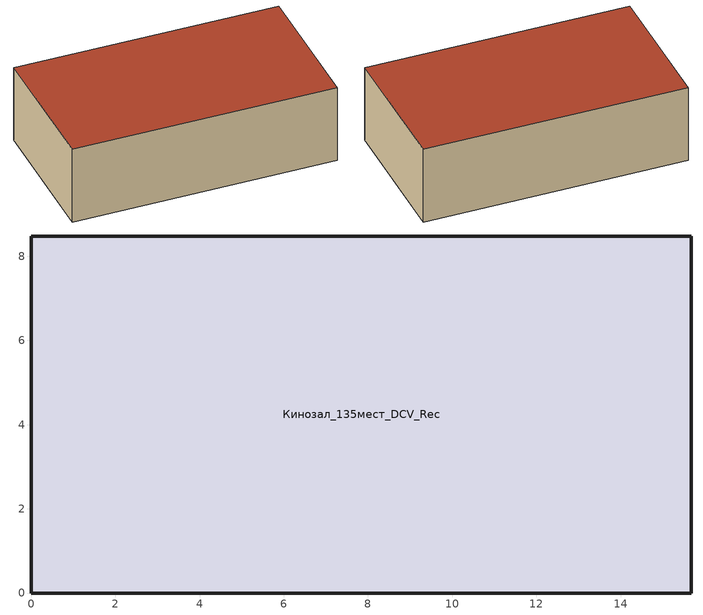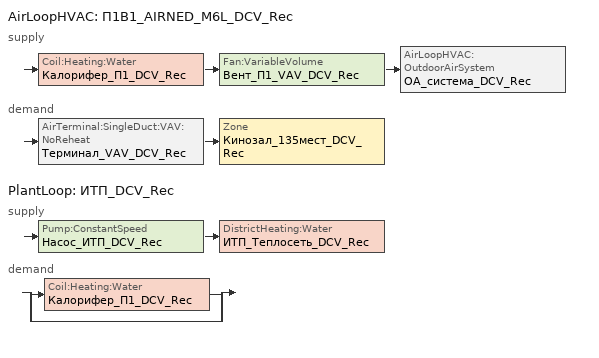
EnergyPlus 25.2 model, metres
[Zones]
Кинозал_135мест_DCV_Rec
 floor ground (Пол_зала): 0,0 0,8.48 15.68,8.48 15.68,0 z0
 wall outside (Стена_внутренняя): 15.68,0 15.68,8.48 / 0,8.48 0,0 z0:4.85
 wall outside (Стена_наружная): 15.68,8.48 0,8.48 / 0,0 15.68,0 z0:4.85
 roof outside (Покрытие_зала): 0,0 15.68,0 15.68,8.48 0,8.48 z4.85
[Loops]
AirLoopHVAC 'П1В1_AIRNED_M6L_DCV_Rec'
 supply: Coil:Heating:Water 'Калорифер_П1_DCV_Rec' > Fan:VariableVolume 'Вент_П1_VAV_DCV_Rec' > AirLoopHVAC:OutdoorAirSystem 'ОА_система_DCV_Rec'
 demand: AirTerminal:SingleDuct:VAV:NoReheat 'Терминал_VAV_DCV_Rec' > Zone 'Кинозал_135мест_DCV_Rec'
PlantLoop 'ИТП_DCV_Rec'
 supply: Pump:ConstantSpeed 'Насос_ИТП_DCV_Rec' > DistrictHeating:Water 'ИТП_Теплосеть_DCV_Rec'
 demand: split
  | Coil:Heating:Water 'Калорифер_П1_DCV_Rec'
  | bypass
[Building]
Building 1
[Site:Location]
SPb_Pulkovo: Latitude {deg}=59.8; Longitude {deg}=30.26; Time Zone {hr}=3; Elevation {m}=16
[SizingPeriod:DesignDay] Day of Month=21; Dry-Bulb Temperature Range Modifier Type=DefaultMultipliers; Humidity Condition Type=Wetbulb; Barometric Pressure {Pa}=101325; Rain Indicator=No; Snow Indicator=No; Daylight Saving Time Indicator=No; Solar Model Indicator=ASHRAEClearSky; Begin Environment Reset Mode=FullResetAtBeginEnvironment
Name | Month | Day Type | Maximum Dry-Bulb Temperature {C} | Daily Dry-Bulb Temperature Range {deltaC} | Wetbulb or DewPoint at Maximum Dry-Bulb {C} | Wind Speed {m/s} | Wind Direction {deg} | Sky Clearness
СПб_Зима_-24C | 1 | WinterDesignDay | -24 | 0 | -24 | 3 | 270 | 0
СПб_Лето_22C | 7 | SummerDesignDay | 22 | 8.5 | 18 | 1 | 180 | 1
[Material] Roughness=Smooth; Specific Heat {J/kg-K}=840; Thermal Absorptance=0.9; Solar Absorptance=0.7; Visible Absorptance=0.7
Name | Thickness {m} | Conductivity {W/m-K} | Density {kg/m3}
Бетон_500мм | 0.5 | 1.74 | 2200
ЖБ_плита_220мм | 0.22 | 1.74 | 2500
МинВата_100мм | 0.1 | 0.042 | 80
МинВата_150мм | 0.15 | 0.042 | 80
Стяжка_100мм | 0.1 | 0.93 | 1800
Штукатурка_20мм | 0.02 | 0.7 | 1600
[Construction]
Покрытие_зала: МинВата_150мм, ЖБ_плита_220мм
Пол_зала: Стяжка_100мм, ЖБ_плита_220мм
Стена_внутренняя: Штукатурка_20мм, Бетон_500мм, Штукатурка_20мм
Стена_наружная: Штукатурка_20мм, Бетон_500мм, МинВата_100мм, Штукатурка_20мм
[Zone]
Кинозал_135мест_DCV_Rec: Multiplier=1; Part of Total Floor Area=Yes
[Space]
Зал_DCV_Rec: Zone=Кинозал_135мест_DCV_Rec
[Lights]
Освещение_DCV_Rec: Zone or ZoneList or Space or SpaceList=Зал_DCV_Rec; Schedule=Освещение_DCV_Rec; Design Level Calculation Method=Watts/Area; Watts per Floor Area {W/m2}=8; Fraction Replaceable=1
[People]
Люди_DCV_Rec: Zone or ZoneList or Space or SpaceList=Зал_DCV_Rec; Number of People Schedule=Заполняемость_DCV_Rec; Number of People Calculation Method=People; Number of People=135; Fraction Radiant=0.3; Sensible Heat Fraction=0.6; Activity Level Schedule=Активность_DCV_Rec; Clothing Insulation Calculation Method=ClothingInsulationSchedule
[ElectricEquipment]
Проектор_DCV_Rec: Zone or ZoneList or Space or SpaceList=Зал_DCV_Rec; Schedule=Освещение_DCV_Rec; Design Level Calculation Method=EquipmentLevel; Design Level {W}=10000; Fraction Latent=0; Fraction Radiant=0.2
[ZoneInfiltration:DesignFlowRate]
Инфильтрация_DCV_Rec: Zone or ZoneList or Space or SpaceList=Зал_DCV_Rec; Design Flow Rate Calculation Method=Flow/ExteriorArea; Flow Rate per Exterior Surface Area {m3/s-m2}=0.0001; Density Basis=Outdoor
[ZoneControl:Thermostat]
Кинозал_135мест_DCV_Rec Thermostat: Zone or ZoneList=Кинозал_135мест_DCV_Rec; Control Type Schedule=Кинозал_135мест_DCV_Rec Thermostat Schedule; Control 1=Термостат_DCV_Rec; Temperature Difference Between Cutout And Setpoint {deltaC}=0
[ThermostatSetpoint:DualSetpoint]
Термостат_DCV_Rec: Heating Setpoint Temperature Schedule=Уставка_отопл_DCV_Rec; Cooling Setpoint Temperature Schedule=Уставка_охл_DCV_Rec
[ZoneControl:ContaminantController]
CO2_контроллер_DCV_Rec: Zone=Кинозал_135мест_DCV_Rec; Carbon Dioxide Control Availability Schedule=CO2_ctrl_доступность; Carbon Dioxide Setpoint Schedule=CO2_уставка_700ppm
[AirTerminal:SingleDuct:VAV:NoReheat]
Терминал_VAV_DCV_Rec: Availability Schedule=Вентиляция_DCV_Rec; Maximum Air Flow Rate {m3/s}=1.125; Zone Minimum Air Flow Input Method=Constant; Constant Minimum Air Flow Fraction=0.55; Fixed Minimum Air Flow Rate {m3/s}=Autosize
[Zone equipment]
Кинозал_135мест_DCV_Rec: Терминал_VAV_DCV_Rec
[Sizing:Zone]
Кинозал_135мест_DCV_Rec: Zone Cooling Design Supply Air Temperature Input Method=SupplyAirTemperature; Zone Cooling Design Supply Air Temperature {C}=14; Zone Cooling Design Supply Air Temperature Difference {deltaC}=11.11; Zone Heating Design Supply Air Temperature Input Method=SupplyAirTemperature; Zone Heating Design Supply Air Temperature {C}=40; Zone Heating Design Supply Air Temperature Difference {deltaC}=11.11; Zone Cooling Design Supply Air Humidity Ratio {kgWater/kgDryAir}=0.0085; Zone Heating Design Supply Air Humidity Ratio {kgWater/kgDryAir}=0.008; Design Specification Outdoor Air Object=ОА_спец_DCV_Rec; Cooling Design Air Flow Method=DesignDay; Cooling Design Air Flow Rate {m3/s}=0; Cooling Minimum Air Flow per Zone Floor Area {m3/s-m2}=0.000762; Cooling Minimum Air Flow {m3/s}=0; Cooling Minimum Air Flow Fraction=0; Heating Design Air Flow Method=DesignDay; Heating Design Air Flow Rate {m3/s}=0; Heating Maximum Air Flow per Zone Floor Area {m3/s-m2}=0.002032; Heating Maximum Air Flow {m3/s}=0.141576; Heating Maximum Air Flow Fraction=0.3; Account for Dedicated Outdoor Air System=No; Zone Load Sizing Method=Sensible Load Only No Latent Load; Zone Latent Cooling Design Supply Air Humidity Ratio Input Method=HumidityRatioDifference; Zone Cooling Design Supply Air Humidity Ratio Difference {kgWater/kgDryAir}=0.005; Zone Latent Heating Design Supply Air Humidity Ratio Input Method=HumidityRatioDifference; Zone Humidification Design Supply Air Humidity Ratio Difference {kgWater/kgDryAir}=0.005; Type of Space Sum to Use=Coincident; Heating Coil Sizing Method=None; Maximum Heating Capacity To Cooling Load Sizing Ratio {W/W}=1
[DesignSpecification:OutdoorAir]
ОА_спец_DCV_Rec: Outdoor Air Method=Maximum; Outdoor Air Flow per Person {m3/s-person}=0.00833; Outdoor Air Flow per Zone Floor Area {m3/s-m2}=0; Outdoor Air Flow per Zone {m3/s}=0.619; Outdoor Air Flow Air Changes per Hour {1/hr}=0
[AirLoopHVAC]
П1В1_AIRNED_M6L_DCV_Rec: Design Supply Air Flow Rate {m3/s}=1.125; Design Return Air Flow Fraction of Supply Air Flow=1
[Sizing:System]
П1В1_AIRNED_M6L_DCV_Rec: Type of Load to Size On=Sensible; Design Outdoor Air Flow Rate {m3/s}=Autosize; Central Heating Maximum System Air Flow Ratio=0.3; Preheat Design Temperature {C}=7; Preheat Design Humidity Ratio {kgWater/kgDryAir}=0.008; Precool Design Temperature {C}=12.8; Precool Design Humidity Ratio {kgWater/kgDryAir}=0.008; Central Cooling Design Supply Air Temperature {C}=12.8; Central Heating Design Supply Air Temperature {C}=16.7; Type of Zone Sum to Use=NonCoincident; 100% Outdoor Air in Cooling=Yes; 100% Outdoor Air in Heating=Yes; Central Cooling Design Supply Air Humidity Ratio {kgWater/kgDryAir}=0.0085; Central Heating Design Supply Air Humidity Ratio {kgWater/kgDryAir}=0.008; Cooling Supply Air Flow Rate Method=DesignDay; Cooling Supply Air Flow Rate {m3/s}=0; Cooling Supply Air Flow Rate Per Floor Area {m3/s-m2}=0.00996765; Cooling Fraction of Autosized Cooling Supply Air Flow Rate=1; Cooling Supply Air Flow Rate Per Unit Cooling Capacity {m3/s-W}=3.94755e-05; Heating Supply Air Flow Rate Method=DesignDay; Heating Supply Air Flow Rate {m3/s}=0; Heating Supply Air Flow Rate Per Floor Area {m3/s-m2}=0.00996765; Heating Fraction of Autosized Heating Supply Air Flow Rate=1; Heating Fraction of Autosized Cooling Supply Air Flow Rate=1; Heating Supply Air Flow Rate Per Unit Heating Capacity {m3/s-W}=3.15882e-05; System Outdoor Air Method=ZoneSum; Zone Maximum Outdoor Air Fraction=1; Cooling Design Capacity Method=CoolingDesignCapacity; Cooling Design Capacity {W}=Autosize; Cooling Design Capacity Per Floor Area {W/m2}=234.7; Fraction of Autosized Cooling Design Capacity=1; Heating Design Capacity Method=HeatingDesignCapacity; Heating Design Capacity {W}=Autosize; Heating Design Capacity Per Floor Area {W/m2}=157; Fraction of Autosized Heating Design Capacity=1; Central Cooling Capacity Control Method=OnOff; Occupant Diversity=Autosize; Heating Coil Sizing Method=None; Maximum Heating Capacity To Cooling Capacity Sizing Ratio {W/W}=1
[Controller:WaterCoil]
Controller Water Coil 1: Control Variable=Temperature; Action=Normal; Actuator Variable=Flow; Controller Convergence Tolerance {deltaC}=Autosize; Maximum Actuated Flow {m3/s}=Autosize; Minimum Actuated Flow {m3/s}=0
[AvailabilityManager:Scheduled]
П1В1_AIRNED_M6L_DCV_Rec Availability Manager: Schedule=Always On Discrete
[Coil:Heating:Water]
Калорифер_П1_DCV_Rec: Availability Schedule=Always On Discrete; U-Factor Times Area Value {W/K}=Autosize; Maximum Water Flow Rate {m3/s}=Autosize; Performance Input Method=UFactorTimesAreaAndDesignWaterFlowRate; Rated Capacity {W}=Autosize; Rated Inlet Water Temperature {C}=82.2; Rated Inlet Air Temperature {C}=16.6; Rated Outlet Water Temperature {C}=71.1; Rated Outlet Air Temperature {C}=32.2; Rated Ratio for Air and Water Convection=0.5
[SetpointManager:Scheduled] Control Variable=Temperature
Name | Schedule
Node 7 OS Default SPM; Node 8 OS Default SPM; СПМ_t_подачи_DCV_Rec | t_приточного_DCV_Rec
Setpoint Manager Scheduled 1 | Уставка_ИТП_DCV_Rec
[Fan:VariableVolume]
Вент_П1_VAV_DCV_Rec: Availability Schedule=Always On Discrete; Fan Total Efficiency=0.65; Pressure Rise {Pa}=500; Maximum Flow Rate {m3/s}=1.125; Fan Power Minimum Flow Rate Input Method=Fraction; Fan Power Minimum Flow Fraction=0.55; Fan Power Minimum Air Flow Rate {m3/s}=0; Motor Efficiency=0.9; Motor In Airstream Fraction=1; Fan Power Coefficient 1=0.0407599; Fan Power Coefficient 2=0.088045; Fan Power Coefficient 3=-0.0729261; Fan Power Coefficient 4=0.94374; Fan Power Coefficient 5=0
[Controller:OutdoorAir]
Контроллер_НВ_DCV_Rec: Minimum Outdoor Air Flow Rate {m3/s}=0; Maximum Outdoor Air Flow Rate {m3/s}=1.125; Economizer Control Type=NoEconomizer; Economizer Control Action Type=ModulateFlow; Economizer Maximum Limit Dry-Bulb Temperature {C}=28; Economizer Maximum Limit Enthalpy {J/kg}=64000; Economizer Minimum Limit Dry-Bulb Temperature {C}=-100; Lockout Type=NoLockout; Minimum Limit Type=FixedMinimum; Mechanical Ventilation Controller=Controller Mechanical Ventilation 1; High Humidity Control=No; High Humidity Outdoor Air Flow Ratio=1; Control High Indoor Humidity Based on Outdoor Humidity Ratio=Yes; Heat Recovery Bypass Control Type=BypassWhenWithinEconomizerLimits; Economizer Operation Staging=InterlockedWithMechanicalCooling
[Controller:MechanicalVentilation]
Controller Mechanical Ventilation 1: Availability Schedule=Always On Discrete; Demand Controlled Ventilation=Yes; System Outdoor Air Method=ZoneSum; Zone or ZoneList Name 1=Кинозал_135мест_DCV_Rec; Design Specification Outdoor Air Object Name 1=ОА_спец_DCV_Rec
[HeatExchanger:AirToAir:SensibleAndLatent]
Рекуператор_HiEff_DCV_Rec: Availability Schedule=Always On Discrete; Nominal Supply Air Flow Rate {m3/s}=Autosize; Sensible Effectiveness at 100% Heating Air Flow=0.9; Latent Effectiveness at 100% Heating Air Flow=0.82; Sensible Effectiveness at 100% Cooling Air Flow=0.85; Latent Effectiveness at 100% Cooling Air Flow=0.78; Nominal Electric Power {W}=0; Supply Air Outlet Temperature Control=Yes; Heat Exchanger Type=Rotary; Frost Control Type=None; Threshold Temperature {C}=1.7; Economizer Lockout=Yes; Sensible Effectiveness of Heating Air Flow Curve=Рекуператор_HiEff_DCV_Rec_SensHeatEff; Latent Effectiveness of Heating Air Flow Curve=Рекуператор_HiEff_DCV_Rec_LatHeatEff; Sensible Effectiveness of Cooling Air Flow Curve=Рекуператор_HiEff_DCV_Rec_SensCoolEff; Latent Effectiveness of Cooling Air Flow Curve=Рекуператор_HiEff_DCV_Rec_LatCoolEff
[SetpointManager:MixedAir]
Node 10 OS Default SPM: Control Variable=Temperature
[PlantLoop]
ИТП_DCV_Rec: Fluid Type=Water; Plant Equipment Operation Scheme=ИТП_DCV_Rec Operation Schemes; Maximum Loop Temperature {C}=80; Minimum Loop Temperature {C}=60; Maximum Loop Flow Rate {m3/s}=Autosize; Minimum Loop Flow Rate {m3/s}=0; Plant Loop Volume {m3}=Autocalculate; Load Distribution Scheme=Optimal; Plant Loop Demand Calculation Scheme=SingleSetpoint; Common Pipe Simulation=None
[Sizing:Plant]
ИТП_DCV_Rec: Loop Type=Heating; Design Loop Exit Temperature {C}=82; Loop Design Temperature Difference {deltaC}=11; Sizing Option=NonCoincident; Zone Timesteps in Averaging Window=1; Coincident Sizing Factor Mode=None
[Pump:ConstantSpeed]
Насос_ИТП_DCV_Rec: Design Flow Rate {m3/s}=Autosize; Design Pump Head {Pa}=30000; Design Power Consumption {W}=Autosize; Motor Efficiency=0.85; Fraction of Motor Inefficiencies to Fluid Stream=0; Pump Control Type=Intermittent; Design Power Sizing Method=PowerPerFlowPerPressure; Design Electric Power per Unit Flow Rate {W/(m3/s)}=348701.1; Design Shaft Power per Unit Flow Rate per Unit Head {W-s/m3-Pa}=1.28205
[DistrictHeating:Water]
ИТП_Теплосеть_DCV_Rec: Nominal Capacity {W}=Autosize; Capacity Fraction Schedule=Always On Continuous
[PlantEquipmentOperationSchemes]
ИТП_DCV_Rec Operation Schemes: Control Scheme Object Type 1=PlantEquipmentOperation:HeatingLoad; Control Scheme Name 1=ИТП_DCV_Rec Heating Operation Scheme; Control Scheme Schedule Name 1=Always On Discrete
[PlantEquipmentOperation:HeatingLoad]
ИТП_DCV_Rec Heating Operation Scheme: Load Range Lower Limit 1 {W}=0; Load Range Upper Limit 1 {W}=1000000000; Range Equipment List Name 1=ИТП_DCV_Rec Heating Equipment List
[PlantEquipmentList]
ИТП_DCV_Rec Heating Equipment List: DistrictHeating:Water, ИТП_Теплосеть_DCV_Rec
[Schedule:Day:Interval]
Schedule Day 4: No, 01:00, 0, 02:00, 0, 03:00, 0, 04:00, 0, 05:00, 0, 06:00, 0, 07:00, 0, 08:00, 0, 09:00, 0.15, 10:00, 0.15, 11:00, 0.93, 12:00, 0.93, 13:00, 0.97, 14:00, 0.97, 15:00, 0.25, 16:00, 0.95, 17:00, 0.95, 18:00, 0.25, 19:00, 1, 20:00, 1, 21:00, 0.35, 22:00, 0.85, 23:00, 0.85, 24:00, 0
Schedule Day 3: No, 01:00, 0, 02:00, 0, 03:00, 0, 04:00, 0, 05:00, 0, 06:00, 0, 07:00, 0, 08:00, 0, 09:00, 0.15, 10:00, 0.15, 11:00, 0.25, 12:00, 0.9, 13:00, 0.9, 14:00, 0.9, 15:00, 0.9, 16:00, 0.2, 17:00, 0.85, 18:00, 0.85, 19:00, 0.2, 20:00, 0.97, 21:00, 0.97, 22:00, 0.25, 23:00, 0.87, 24:00, 0.87
Schedule Day 2: No, 01:00, 0, 02:00, 0, 03:00, 0, 04:00, 0, 05:00, 0, 06:00, 0, 07:00, 0, 08:00, 0, 09:00, 0.1, 10:00, 0.1, 11:00, 0.88, 12:00, 0.88, 13:00, 0.92, 14:00, 0.92, 15:00, 0.2, 16:00, 0.9, 17:00, 0.9, 18:00, 0.2, 19:00, 0.95, 20:00, 0.95, 21:00, 0.3, 22:00, 0.8, 23:00, 0.8, 24:00, 0
Schedule Day 1: No, 01:00, 0, 02:00, 0, 03:00, 0, 04:00, 0, 05:00, 0, 06:00, 0, 07:00, 0, 08:00, 0, 09:00, 0.1, 10:00, 0.1, 11:00, 0.2, 12:00, 0.85, 13:00, 0.85, 14:00, 0.85, 15:00, 0.85, 16:00, 0.15, 17:00, 0.8, 18:00, 0.8, 19:00, 0.15, 20:00, 0.92, 21:00, 0.92, 22:00, 0.2, 23:00, 0.82, 24:00, 0.82
Schedule Day 6; Schedule Day 5; Schedule Day 7; Schedule Day 8: No, 01:00, 0, 02:00, 0, 03:00, 0, 04:00, 0, 05:00, 0, 06:00, 0, 07:00, 0, 08:00, 0, 09:00, 1, 10:00, 1, 11:00, 1, 12:00, 1, 13:00, 1, 14:00, 1, 15:00, 1, 16:00, 1, 17:00, 1, 18:00, 1, 19:00, 1, 20:00, 1, 21:00, 1, 22:00, 1, 23:00, 1, 24:00, 1
[Schedule:Week:Daily]
Освещение_DCV_Rec Week Rule - Jan1-Dec31: Schedule Day 4, Schedule Day 3, Schedule Day 3, Schedule Day 3, Schedule Day 3, Schedule Day 3, Schedule Day 4, Schedule Day 3, Schedule Day 3, Schedule Day 3, Schedule Day 3, Schedule Day 3
Заполняемость_DCV_Rec Week Rule - Jan1-Dec31: Schedule Day 2, Schedule Day 1, Schedule Day 1, Schedule Day 1, Schedule Day 1, Schedule Day 1, Schedule Day 2, Schedule Day 1, Schedule Day 1, Schedule Day 1, Schedule Day 1, Schedule Day 1
Вентиляция_DCV_Rec Week Rule - Jan1-Dec31: Schedule Day 6, Schedule Day 5, Schedule Day 5, Schedule Day 5, Schedule Day 5, Schedule Day 5, Schedule Day 6, Schedule Day 5, Schedule Day 5, Schedule Day 5, Schedule Day 5, Schedule Day 5
CO2_ctrl_доступность Week Rule - Jan1-Dec31: Schedule Day 8, Schedule Day 7, Schedule Day 7, Schedule Day 7, Schedule Day 7, Schedule Day 7, Schedule Day 8, Schedule Day 7, Schedule Day 7, Schedule Day 7, Schedule Day 7, Schedule Day 7
[Schedule:Year]
Освещение_DCV_Rec: Освещение_DCV_Rec Week Rule - Jan1-Dec31, 1, 1, 12, 31
Заполняемость_DCV_Rec: Заполняемость_DCV_Rec Week Rule - Jan1-Dec31, 1, 1, 12, 31
Вентиляция_DCV_Rec: Вентиляция_DCV_Rec Week Rule - Jan1-Dec31, 1, 1, 12, 31
CO2_ctrl_доступность: CO2_ctrl_доступность Week Rule - Jan1-Dec31, 1, 1, 12, 31
[Schedule:Constant]
Name | Hourly Value
Активность_DCV_Rec | 115
Уставка_отопл_DCV_Rec; t_приточного_DCV_Rec | 18
Уставка_охл_DCV_Rec | 26
Always On Discrete; Always On Continuous | 1
Уставка_ИТП_DCV_Rec | 80
CO2_уставка_700ppm | 700
[Schedule:Compact]
Кинозал_135мест_DCV_Rec Thermostat Schedule: Through: 12/31, For: AllDays, Until: 24:00, 4
[Table:Lookup]
Рекуператор_HiEff_DCV_Rec_SensHeatEff: Рекуператор_HiEff_DCV_Rec_SensHeatEff Independent Variable List, DivisorOnly, 0.9, 0, 10, Dimensionless, 0.93, 0.9
Рекуператор_HiEff_DCV_Rec_LatHeatEff: Рекуператор_HiEff_DCV_Rec_LatHeatEff Independent Variable List, DivisorOnly, 0.82, 0, 10, Dimensionless, 0.85, 0.82
Рекуператор_HiEff_DCV_Rec_SensCoolEff: Рекуператор_HiEff_DCV_Rec_SensCoolEff Independent Variable List, DivisorOnly, 0.85, 0, 10, Dimensionless, 0.88, 0.85
Рекуператор_HiEff_DCV_Rec_LatCoolEff: Рекуператор_HiEff_DCV_Rec_LatCoolEff Independent Variable List, DivisorOnly, 0.78, 0, 10, Dimensionless, 0.81, 0.78
[Table:IndependentVariableList]
Рекуператор_HiEff_DCV_Rec_SensHeatEff Independent Variable List: Рекуператор_HiEff_DCV_Rec_SensHeatEff_IndependentVariable
Рекуператор_HiEff_DCV_Rec_LatHeatEff Independent Variable List: Рекуператор_HiEff_DCV_Rec_LatHeatEff_IndependentVariable
Рекуператор_HiEff_DCV_Rec_SensCoolEff Independent Variable List: Рекуператор_HiEff_DCV_Rec_SensCoolEff_IndependentVariable
Рекуператор_HiEff_DCV_Rec_LatCoolEff Independent Variable List: Рекуператор_HiEff_DCV_Rec_LatCoolEff_IndependentVariable
[Table:IndependentVariable]
Рекуператор_HiEff_DCV_Rec_SensHeatEff_IndependentVariable; Рекуператор_HiEff_DCV_Rec_LatHeatEff_IndependentVariable; Рекуператор_HiEff_DCV_Rec_SensCoolEff_IndependentVariable; Рекуператор_HiEff_DCV_Rec_LatCoolEff_IndependentVariable: Linear, Linear, 0, 10, Dimensionless, 0.75, 1
